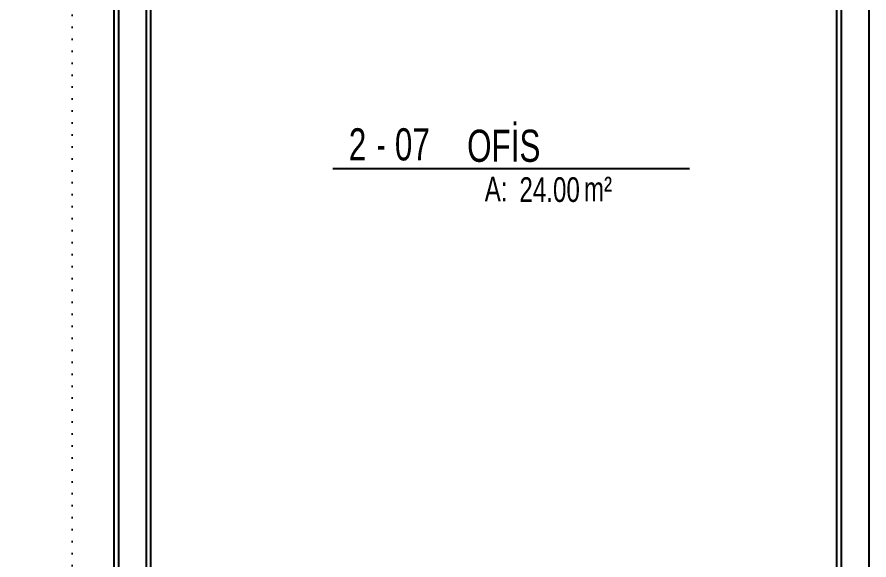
# Model space of a CAD drawing. Header units: inches. Extents: x 21 to 32698, y 13 to 3712.
# Drawn here: x 18012 to 18471.7, y 1214.3 to 1507.1 of the extents above; entities that cross this region are included whole.
import ezdxf
from ezdxf.enums import TextEntityAlignment as Align

# ---------------------------------------------------------------- set-up
doc = ezdxf.new("R2010")
doc.units = ezdxf.units.IN
doc.header["$MEASUREMENT"] = 0
doc.linetypes.add('DOT', pattern=[6.35, 0, -6.35])
for name, color, linetype, lineweight in [('Z_MİM_-KM-AREA-IDEN', 8, 'Continuous', 25), ('Z_MİM_-KM-BEAM-RAY', 8, 'DOT', 25), ('Z_MİM_-KM-WALL', 8, 'Continuous', 25), ('Z_MİM_-KM-WALL-PLASTER', 8, 'Continuous', 25)]:
    doc.layers.add(name, color=color, linetype=linetype, lineweight=lineweight)
doc.styles.add('Arial_4', font='arial.ttf', dxfattribs={"height": 10})
doc.styles.add('MAH', font='arial.ttf', dxfattribs={"width": 0.8, "height": 17.5})

# ---------------------------------------------------------------- blocks, each defined once
blk = doc.blocks.new('-KM_Kiriş İzi-2K')
at = {"layer": 'Z_MİM_-KM-BEAM-RAY'}
for p, q in [((2710, 655), (2710, 35)), ((2735, 655), (2735, 35))]:
    blk.add_line(p, q, dxfattribs=at)
blk = doc.blocks.new('*U121')
blk.add_line((0, 0), (192.45, 0))
at = {"color": 7, "style": 'MAH', "width": 0.6}
blk.add_text('-', height=17.07, dxfattribs=at).set_placement((25.99, 13.11), align=Align.MIDDLE_CENTER)
at = {"color": 7, "style": 'Arial_4', "width": 0.7}
for s, p in [('A:', (81.91, -17.69)), ('m² ', (135.42, -17.69))]:
    blk.add_text(s, height=13.333, dxfattribs=at).set_placement(p)
for tag, p in [('K', (8.57, 13.11)), ('00', (33.43, 13.11)), ('MAHALADI', (72.42, 12.35))]:
    blk.add_attdef(tag, text='', height=17.33, dxfattribs=at).set_placement(p, align=Align.MIDDLE_LEFT)
blk.add_attdef('27.00', text='', height=13.33, dxfattribs=at).set_placement((133.25, -11.29), align=Align.MIDDLE_RIGHT)

msp = doc.modelspace()

# ---------------------------------------------------------------- linework, layer by layer
at = {"layer": 'Z_MİM_-KM-WALL'}
for points in [[(18456.71, 1647.08), (18456.71, 1002.08)], [(18471.71, 1647.08), (18471.71, 1002.08)], [(18066.71, 1637.08), (18066.71, 1017.08)], [(18081.71, 1637.08), (18081.71, 1017.08)]]:
    msp.add_lwpolyline(points, dxfattribs=at)
at = {"layer": 'Z_MİM_-KM-WALL-PLASTER'}
for points in [[(18064.21, 1634.58), (18064.21, 1019.58), (17984.21, 1019.58), (17984.21, 1004.58), (17764.21, 1004.58), (17764.21, 1644.58), (17994.21, 1644.58), (17994.21, 1634.58)], [(18454.21, 1644.58), (18454.21, 1004.58), (18084.21, 1004.58), (18084.21, 1599.58), (18119.21, 1599.58), (18119.21, 1634.58), (18149.21, 1634.58), (18149.21, 1644.58)]]:
    msp.add_lwpolyline(points, close=True, dxfattribs=at)

# ---------------------------------------------------------------- block references
at = {"layer": 'Z_MİM_-KM-AREA-IDEN'}
msp.add_blockref('*U121', (18182.46, 1425.33), dxfattribs=at).add_auto_attribs({'27.00': '24.00', '00': '07', 'K': '2', 'MAHALADI': 'OFİS'})
at = {"layer": 'Z_MİM_-KM-BEAM-RAY'}
msp.add_blockref('-KM_Kiriş İzi-2K', (15331.71, 982.08), dxfattribs=at)

doc.saveas('drawing.dxf')
